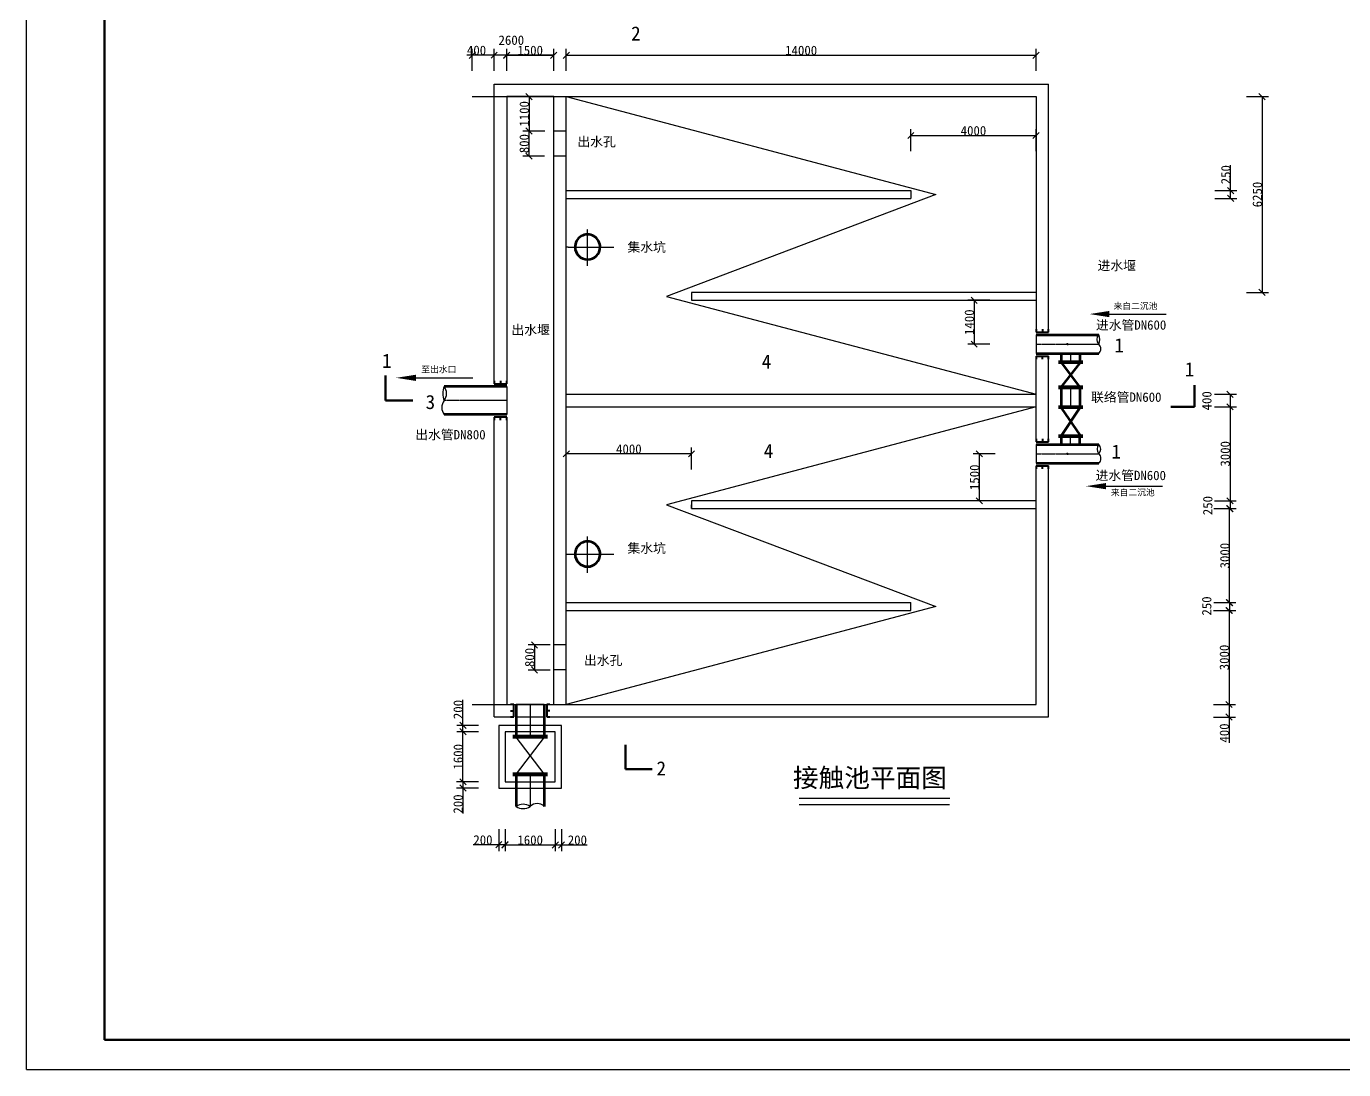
# Model space of a CAD drawing. Header units: millimetres. Extents: x 143691 to 227791, y 30300 to 89700.
# Drawn here: x 143691 to 185741, y 30300 to 63597 of the extents above; entities that cross this region are included whole.
import ezdxf

# ---------------------------------------------------------------- set-up
doc = ezdxf.new("R2010")
doc.units = ezdxf.units.MM
doc.linetypes.add('CENTER2', pattern=[1.125, 0.75, -0.125, 0.125, -0.125])
doc.linetypes.add('PHANTOM2', pattern=[1.25, 0.625, -0.125, 0.125, -0.125, 0.125, -0.125])
for name, color, linetype in [('EQUIP_阀门', 7, 'Continuous'), ('gai', 20, 'Continuous'), ('PIPE-双管', 4, 'Continuous'), ('TWT_DOTE', 5, 'Continuous')]:
    doc.layers.add(name, color=color, linetype=linetype)
doc.layers.add('画图层', color=7, linetype='Continuous', lineweight=25)
doc.styles.get("Standard").update_dxf_attribs({"font": 'simfang.ttf', "height": 300})
doc.styles.add('标注', font='simfang.ttf', dxfattribs={"height": 300})
doc.dimstyles.new('1', dxfattribs={"dimtxt": 300, "dimasz": 200, "dimexe": 200, "dimexo": 0.625, "dimtad": 1, "dimtxsty": '标注', "dimblk": 'OBLIQUE', "dimcen": 2.5, "dimadec": 0, "dimazin": 0, "dimtfac": 1, "dimtmove": 0, "dimatfit": 3, "dimldrblk": 'OBLIQUE', "dimfxl": 500, "dimfxlon": 1, "dimarcsym": 0})

# ---------------------------------------------------------------- blocks, each defined once
blk = doc.blocks.new('$VALVE$00000639')
blk.add_lwpolyline([(-0.865, -0.5), (-0.865, 0.5), (0.865, -0.5), (0.865, 0.5)], close=True)
for p in [(-0.865, 0), (0.865, 0)]:
    blk.add_point(p)
blk = doc.blocks.new('_Oblique')
at = {"color": 0, "linetype": 'ByBlock', "lineweight": -2}
blk.add_line((-0.5, -0.5), (0.5, 0.5), dxfattribs=at)
blk = doc.blocks.new('*D41')
at = {"color": 0, "lineweight": -2, "transparency": 16777216}
for p, q in [((158624, 62678), (157750, 62678)), ((158624, 62178), (158624, 62878)), ((159024, 62678), (158624, 62678)), ((159024, 62178), (159024, 62878))]:
    blk.add_line(p, q, dxfattribs=at)
at = {"layer": 'Defpoints', "color": 0, "transparency": 16777216}
for p in [(159024, 62678), (158624, 61194), (159024, 61194)]:
    blk.add_point(p, dxfattribs=at)
at = {"color": 0, "lineweight": -2, "transparency": 16777216, "xscale": 200, "yscale": 200, "zscale": 200, "rotation": 180}
blk.add_blockref('_Oblique', (158624, 62678), dxfattribs=at)
at = {"color": 0, "lineweight": -2, "transparency": 16777216, "xscale": 200, "yscale": 200, "zscale": 200}
blk.add_blockref('_Oblique', (159024, 62678), dxfattribs=at)
at = {"color": 0, "transparency": 16777216, "insert": (158061, 62830), "char_height": 300, "attachment_point": 5, "style": '标注'}
blk.add_mtext('400', dxfattribs=at)
blk = doc.blocks.new('*D42')
at = {"color": 0, "lineweight": -2, "transparency": 16777216}
for p, q in [((159024, 62176), (159024, 62876)), ((159024, 62676), (160524, 62676)), ((160524, 62176), (160524, 62876))]:
    blk.add_line(p, q, dxfattribs=at)
at = {"layer": 'Defpoints', "color": 0, "transparency": 16777216}
for p in [(160524, 62676), (159024, 61355), (160524, 61355)]:
    blk.add_point(p, dxfattribs=at)
at = {"color": 0, "lineweight": -2, "transparency": 16777216, "xscale": 200, "yscale": 200, "zscale": 200, "rotation": 180}
blk.add_blockref('_Oblique', (159024, 62676), dxfattribs=at)
at = {"color": 0, "lineweight": -2, "transparency": 16777216, "xscale": 200, "yscale": 200, "zscale": 200}
blk.add_blockref('_Oblique', (160524, 62676), dxfattribs=at)
at = {"color": 0, "transparency": 16777216, "insert": (159774, 62828), "char_height": 300, "attachment_point": 5, "style": '标注'}
blk.add_mtext('1500', dxfattribs=at)
blk = doc.blocks.new('*D43')
at = {"color": 0, "lineweight": -2, "transparency": 16777216}
for p, q in [((157924, 62175), (157924, 62875)), ((160524, 62675), (157924, 62675)), ((160524, 62175), (160524, 62875))]:
    blk.add_line(p, q, dxfattribs=at)
at = {"layer": 'Defpoints', "color": 0, "transparency": 16777216}
for p in [(157924, 62675), (157924, 61355), (160524, 61355)]:
    blk.add_point(p, dxfattribs=at)
at = {"color": 0, "lineweight": -2, "transparency": 16777216, "xscale": 200, "yscale": 200, "zscale": 200, "rotation": 180}
blk.add_blockref('_Oblique', (157924, 62675), dxfattribs=at)
at = {"color": 0, "lineweight": -2, "transparency": 16777216, "xscale": 200, "yscale": 200, "zscale": 200}
blk.add_blockref('_Oblique', (160524, 62675), dxfattribs=at)
at = {"color": 0, "transparency": 16777216, "insert": (159172, 63154), "char_height": 300, "attachment_point": 5, "style": '标注'}
blk.add_mtext('2600', dxfattribs=at)
blk = doc.blocks.new('*D44')
at = {"color": 0, "lineweight": -2, "transparency": 16777216}
for p, q in [((160924, 62176), (160924, 62876)), ((160924, 62676), (175924, 62676)), ((175924, 62176), (175924, 62876))]:
    blk.add_line(p, q, dxfattribs=at)
at = {"layer": 'Defpoints', "color": 0, "transparency": 16777216}
for p in [(175924, 62676), (160924, 61355), (175924, 61355)]:
    blk.add_point(p, dxfattribs=at)
at = {"color": 0, "lineweight": -2, "transparency": 16777216, "xscale": 200, "yscale": 200, "zscale": 200, "rotation": 180}
blk.add_blockref('_Oblique', (160924, 62676), dxfattribs=at)
at = {"color": 0, "lineweight": -2, "transparency": 16777216, "xscale": 200, "yscale": 200, "zscale": 200}
blk.add_blockref('_Oblique', (175924, 62676), dxfattribs=at)
at = {"color": 0, "transparency": 16777216, "insert": (168424, 62828), "char_height": 300, "attachment_point": 5, "style": '标注'}
blk.add_mtext('14000', dxfattribs=at)
blk = doc.blocks.new('*D45')
at = {"color": 0, "lineweight": -2, "transparency": 16777216}
for p, q in [((160239, 61355), (159539, 61355)), ((159739, 61355), (159739, 60255)), ((160239, 60255), (159539, 60255))]:
    blk.add_line(p, q, dxfattribs=at)
at = {"layer": 'Defpoints', "color": 0, "transparency": 16777216}
for p in [(160524, 61355), (159739, 60255), (160524, 60255)]:
    blk.add_point(p, dxfattribs=at)
at = {"color": 0, "lineweight": -2, "transparency": 16777216, "xscale": 200, "yscale": 200, "zscale": 200}
for p, rotation in [((159739, 61355), 90), ((159739, 60255), 270)]:
    blk.add_blockref('_Oblique', p, dxfattribs=dict(at, rotation=rotation))
at = {"color": 0, "transparency": 16777216, "insert": (159586, 60805), "char_height": 300, "attachment_point": 5, "rotation": 90, "style": '标注'}
blk.add_mtext('1100', dxfattribs=at)
blk = doc.blocks.new('*D46')
at = {"color": 0, "lineweight": -2, "transparency": 16777216}
for p, q in [((160236, 60255), (159536, 60255)), ((159736, 60255), (159736, 59455)), ((160236, 59455), (159536, 59455))]:
    blk.add_line(p, q, dxfattribs=at)
at = {"layer": 'Defpoints', "color": 0, "transparency": 16777216}
for p in [(160524, 60255), (159736, 59455), (160524, 59455)]:
    blk.add_point(p, dxfattribs=at)
at = {"color": 0, "lineweight": -2, "transparency": 16777216, "xscale": 200, "yscale": 200, "zscale": 200}
for p, rotation in [((159736, 60255), 90), ((159736, 59455), 270)]:
    blk.add_blockref('_Oblique', p, dxfattribs=dict(at, rotation=rotation))
at = {"color": 0, "transparency": 16777216, "insert": (159584, 59855), "char_height": 300, "attachment_point": 5, "rotation": 90, "style": '标注'}
blk.add_mtext('800', dxfattribs=at)
blk = doc.blocks.new('*D47')
at = {"color": 0, "lineweight": -2, "transparency": 16777216}
for p, q in [((174613, 49955), (173913, 49955)), ((174113, 48455), (174113, 49955)), ((174613, 48455), (173913, 48455))]:
    blk.add_line(p, q, dxfattribs=at)
at = {"layer": 'Defpoints', "color": 0, "transparency": 16777216}
for p in [(174113, 49955), (175924, 49955), (175924, 48455)]:
    blk.add_point(p, dxfattribs=at)
at = {"color": 0, "lineweight": -2, "transparency": 16777216, "xscale": 200, "yscale": 200, "zscale": 200}
for p, rotation in [((174113, 49955), 90), ((174113, 48455), 270)]:
    blk.add_blockref('_Oblique', p, dxfattribs=dict(at, rotation=rotation))
at = {"color": 0, "transparency": 16777216, "insert": (173960, 49205), "char_height": 300, "attachment_point": 5, "rotation": 90, "style": '标注'}
blk.add_mtext('1500', dxfattribs=at)
blk = doc.blocks.new('*D48')
at = {"color": 0, "lineweight": -2, "transparency": 16777216}
for p, q in [((160924, 49453), (160924, 50153)), ((164924, 49453), (164924, 50153)), ((164924, 49953), (160924, 49953))]:
    blk.add_line(p, q, dxfattribs=at)
at = {"layer": 'Defpoints', "color": 0, "transparency": 16777216}
for p in [(160924, 49953), (160924, 48205), (164924, 48205)]:
    blk.add_point(p, dxfattribs=at)
at = {"color": 0, "lineweight": -2, "transparency": 16777216, "xscale": 200, "yscale": 200, "zscale": 200, "rotation": 180}
blk.add_blockref('_Oblique', (160924, 49953), dxfattribs=at)
at = {"color": 0, "lineweight": -2, "transparency": 16777216, "xscale": 200, "yscale": 200, "zscale": 200}
blk.add_blockref('_Oblique', (164924, 49953), dxfattribs=at)
at = {"color": 0, "transparency": 16777216, "insert": (162924, 50105), "char_height": 300, "attachment_point": 5, "style": '标注'}
blk.add_mtext('4000', dxfattribs=at)
blk = doc.blocks.new('*D49')
at = {"color": 0, "lineweight": -2, "transparency": 16777216}
for p, q in [((160412, 43855), (159712, 43855)), ((159912, 43855), (159912, 43055)), ((160412, 43055), (159712, 43055))]:
    blk.add_line(p, q, dxfattribs=at)
at = {"layer": 'Defpoints', "color": 0, "transparency": 16777216}
for p in [(160524, 43855), (159912, 43055), (160524, 43055)]:
    blk.add_point(p, dxfattribs=at)
at = {"color": 0, "lineweight": -2, "transparency": 16777216, "xscale": 200, "yscale": 200, "zscale": 200}
for p, rotation in [((159912, 43855), 90), ((159912, 43055), 270)]:
    blk.add_blockref('_Oblique', p, dxfattribs=dict(at, rotation=rotation))
at = {"color": 0, "transparency": 16777216, "insert": (159760, 43455), "char_height": 300, "attachment_point": 5, "rotation": 90, "style": '标注'}
blk.add_mtext('800', dxfattribs=at)
blk = doc.blocks.new('*D50')
at = {"color": 0, "lineweight": -2, "transparency": 16777216}
for p, q in [((174446, 54855), (173746, 54855)), ((173946, 54855), (173946, 53455)), ((174446, 53455), (173746, 53455))]:
    blk.add_line(p, q, dxfattribs=at)
at = {"layer": 'Defpoints', "color": 0, "transparency": 16777216}
for p in [(175924, 54855), (173946, 53455), (175924, 53455)]:
    blk.add_point(p, dxfattribs=at)
at = {"color": 0, "lineweight": -2, "transparency": 16777216, "xscale": 200, "yscale": 200, "zscale": 200}
for p, rotation in [((173946, 54855), 90), ((173946, 53455), 270)]:
    blk.add_blockref('_Oblique', p, dxfattribs=dict(at, rotation=rotation))
at = {"color": 0, "transparency": 16777216, "insert": (173793, 54155), "char_height": 300, "attachment_point": 5, "rotation": 90, "style": '标注'}
blk.add_mtext('1400', dxfattribs=at)
blk = doc.blocks.new('*D52')
at = {"color": 0, "lineweight": -2, "transparency": 16777216}
for p, q in [((182638, 61355), (183338, 61355)), ((183138, 61355), (183138, 55105)), ((182638, 55105), (183338, 55105))]:
    blk.add_line(p, q, dxfattribs=at)
at = {"layer": 'Defpoints', "color": 0, "transparency": 16777216}
for p in [(169258, 61355), (173248, 55105), (183138, 55105)]:
    blk.add_point(p, dxfattribs=at)
at = {"color": 0, "lineweight": -2, "transparency": 16777216, "xscale": 200, "yscale": 200, "zscale": 200}
for p, rotation in [((183138, 61355), 90), ((183138, 55105), 270)]:
    blk.add_blockref('_Oblique', p, dxfattribs=dict(at, rotation=rotation))
at = {"color": 0, "transparency": 16777216, "insert": (182986, 58230), "char_height": 300, "attachment_point": 5, "rotation": 90, "style": '标注'}
blk.add_mtext('6250', dxfattribs=at)
blk = doc.blocks.new('*D53')
at = {"color": 0, "lineweight": -2, "transparency": 16777216}
for p, q in [((182132, 58355), (182132, 59170)), ((181632, 58355), (182332, 58355)), ((181632, 58105), (182332, 58105)), ((182132, 58105), (182132, 58355))]:
    blk.add_line(p, q, dxfattribs=at)
at = {"layer": 'Defpoints', "color": 0, "transparency": 16777216}
for p in [(166105, 58355), (172248, 58105), (182132, 58355)]:
    blk.add_point(p, dxfattribs=at)
at = {"color": 0, "lineweight": -2, "transparency": 16777216, "xscale": 200, "yscale": 200, "zscale": 200}
for p, rotation in [((182132, 58355), 90), ((182132, 58105), 270)]:
    blk.add_blockref('_Oblique', p, dxfattribs=dict(at, rotation=rotation))
at = {"color": 0, "transparency": 16777216, "insert": (181980, 58863), "char_height": 300, "attachment_point": 5, "rotation": 90, "style": '标注'}
blk.add_mtext('250', dxfattribs=at)
blk = doc.blocks.new('*D56')
at = {"color": 0, "lineweight": -2, "transparency": 16777216}
for p, q in [((181615, 51855), (182315, 51855)), ((182115, 51855), (182115, 51455)), ((181615, 51455), (182315, 51455))]:
    blk.add_line(p, q, dxfattribs=at)
at = {"layer": 'Defpoints', "color": 0, "transparency": 16777216}
for p in [(176248, 51855), (173248, 51455), (182115, 51455)]:
    blk.add_point(p, dxfattribs=at)
at = {"color": 0, "lineweight": -2, "transparency": 16777216, "xscale": 200, "yscale": 200, "zscale": 200}
for p, rotation in [((182115, 51855), 90), ((182115, 51455), 270)]:
    blk.add_blockref('_Oblique', p, dxfattribs=dict(at, rotation=rotation))
at = {"color": 0, "transparency": 16777216, "insert": (181375, 51646), "char_height": 300, "attachment_point": 5, "rotation": 90, "style": '标注'}
blk.add_mtext('400', dxfattribs=at)
blk = doc.blocks.new('*D39')
at = {"color": 0, "lineweight": -2, "transparency": 16777216}
for p, q in [((181613, 51455), (182313, 51455)), ((182113, 51455), (182113, 48455)), ((181613, 48455), (182313, 48455))]:
    blk.add_line(p, q, dxfattribs=at)
at = {"layer": 'Defpoints', "color": 0, "transparency": 16777216}
for p in [(176248, 51455), (176248, 48455), (182113, 48455)]:
    blk.add_point(p, dxfattribs=at)
at = {"color": 0, "lineweight": -2, "transparency": 16777216, "xscale": 200, "yscale": 200, "zscale": 200}
for p, rotation in [((182113, 51455), 90), ((182113, 48455), 270)]:
    blk.add_blockref('_Oblique', p, dxfattribs=dict(at, rotation=rotation))
at = {"color": 0, "transparency": 16777216, "insert": (181960, 49955), "char_height": 300, "attachment_point": 5, "rotation": 90, "style": '标注'}
blk.add_mtext('3000', dxfattribs=at)
blk = doc.blocks.new('*D57')
at = {"color": 0, "lineweight": -2, "transparency": 16777216}
for p, q in [((181613, 48455), (182313, 48455)), ((182113, 48455), (182113, 48205)), ((181613, 48205), (182313, 48205))]:
    blk.add_line(p, q, dxfattribs=at)
at = {"layer": 'Defpoints', "color": 0, "transparency": 16777216}
for p in [(176248, 48455), (173248, 48205), (182113, 48205)]:
    blk.add_point(p, dxfattribs=at)
at = {"color": 0, "lineweight": -2, "transparency": 16777216, "xscale": 200, "yscale": 200, "zscale": 200}
for p, rotation in [((182113, 48455), 90), ((182113, 48205), 270)]:
    blk.add_blockref('_Oblique', p, dxfattribs=dict(at, rotation=rotation))
at = {"color": 0, "transparency": 16777216, "insert": (181404, 48302), "char_height": 300, "attachment_point": 5, "rotation": 90, "style": '标注'}
blk.add_mtext('250', dxfattribs=at)
blk = doc.blocks.new('*D58')
at = {"color": 0, "lineweight": -2, "transparency": 16777216}
for p, q in [((181601, 48205), (182301, 48205)), ((182101, 45205), (182101, 48205)), ((181601, 45205), (182301, 45205))]:
    blk.add_line(p, q, dxfattribs=at)
at = {"layer": 'Defpoints', "color": 0, "transparency": 16777216}
for p in [(172248, 48205), (182101, 48205), (172248, 45205)]:
    blk.add_point(p, dxfattribs=at)
at = {"color": 0, "lineweight": -2, "transparency": 16777216, "xscale": 200, "yscale": 200, "zscale": 200}
for p, rotation in [((182101, 48205), 90), ((182101, 45205), 270)]:
    blk.add_blockref('_Oblique', p, dxfattribs=dict(at, rotation=rotation))
at = {"color": 0, "transparency": 16777216, "insert": (181949, 46705), "char_height": 300, "attachment_point": 5, "rotation": 90, "style": '标注'}
blk.add_mtext('3000', dxfattribs=at)
blk = doc.blocks.new('*D59')
at = {"color": 0, "lineweight": -2, "transparency": 16777216}
for p, q in [((182094, 45205), (182294, 45205)), ((182094, 45205), (182094, 44955)), ((182094, 44955), (182294, 44955))]:
    blk.add_line(p, q, dxfattribs=at)
at = {"layer": 'Defpoints', "color": 0, "transparency": 16777216}
for p in [(182094, 45205), (182094, 44955), (182094, 44955)]:
    blk.add_point(p, dxfattribs=at)
at = {"color": 0, "lineweight": -2, "transparency": 16777216, "xscale": 200, "yscale": 200, "zscale": 200}
for p, rotation in [((182094, 45205), 90), ((182094, 44955), 270)]:
    blk.add_blockref('_Oblique', p, dxfattribs=dict(at, rotation=rotation))
at = {"color": 0, "transparency": 16777216, "insert": (181371, 45098), "char_height": 300, "attachment_point": 5, "rotation": 90, "style": '标注'}
blk.add_mtext('250', dxfattribs=at)
blk = doc.blocks.new('*D60')
at = {"color": 0, "lineweight": -2, "transparency": 16777216}
for p, q in [((181585, 44955), (182285, 44955)), ((182085, 44955), (182085, 41955)), ((181585, 41955), (182285, 41955))]:
    blk.add_line(p, q, dxfattribs=at)
at = {"layer": 'Defpoints', "color": 0, "transparency": 16777216}
for p in [(172248, 44955), (169248, 41955), (182085, 41955)]:
    blk.add_point(p, dxfattribs=at)
at = {"color": 0, "lineweight": -2, "transparency": 16777216, "xscale": 200, "yscale": 200, "zscale": 200}
for p, rotation in [((182085, 44955), 90), ((182085, 41955), 270)]:
    blk.add_blockref('_Oblique', p, dxfattribs=dict(at, rotation=rotation))
at = {"color": 0, "transparency": 16777216, "insert": (181933, 43455), "char_height": 300, "attachment_point": 5, "rotation": 90, "style": '标注'}
blk.add_mtext('3000', dxfattribs=at)
blk = doc.blocks.new('*D61')
at = {"color": 0, "lineweight": -2, "transparency": 16777216}
for p, q in [((181585, 41955), (182285, 41955)), ((182085, 41955), (182085, 41555)), ((181585, 41555), (182285, 41555)), ((182085, 41555), (182085, 40733))]:
    blk.add_line(p, q, dxfattribs=at)
at = {"layer": 'Defpoints', "color": 0, "transparency": 16777216}
for p in [(180741, 41955), (180741, 41555), (182085, 41555)]:
    blk.add_point(p, dxfattribs=at)
at = {"color": 0, "lineweight": -2, "transparency": 16777216, "xscale": 200, "yscale": 200, "zscale": 200}
for p, rotation in [((182085, 41955), 90), ((182085, 41555), 270)]:
    blk.add_blockref('_Oblique', p, dxfattribs=dict(at, rotation=rotation))
at = {"color": 0, "transparency": 16777216, "insert": (181933, 41044), "char_height": 300, "attachment_point": 5, "rotation": 90, "style": '标注'}
blk.add_mtext('400', dxfattribs=at)
blk = doc.blocks.new('*D62')
at = {"color": 0, "lineweight": -2, "transparency": 16777216}
for p, q in [((158774, 37977), (158774, 37277)), ((158974, 37977), (158974, 37277)), ((158774, 37477), (157959, 37477)), ((158974, 37477), (158774, 37477))]:
    blk.add_line(p, q, dxfattribs=at)
at = {"layer": 'Defpoints', "color": 0, "transparency": 16777216}
for p in [(158774, 39486), (158974, 39486), (158774, 37477)]:
    blk.add_point(p, dxfattribs=at)
at = {"color": 0, "lineweight": -2, "transparency": 16777216, "xscale": 200, "yscale": 200, "zscale": 200, "rotation": 180}
blk.add_blockref('_Oblique', (158774, 37477), dxfattribs=at)
at = {"color": 0, "lineweight": -2, "transparency": 16777216, "xscale": 200, "yscale": 200, "zscale": 200}
blk.add_blockref('_Oblique', (158974, 37477), dxfattribs=at)
at = {"color": 0, "transparency": 16777216, "insert": (158266, 37629), "char_height": 300, "attachment_point": 5, "style": '标注'}
blk.add_mtext('200', dxfattribs=at)
blk = doc.blocks.new('*D63')
at = {"color": 0, "lineweight": -2, "transparency": 16777216}
for p, q in [((158974, 37974), (158974, 37274)), ((160574, 37974), (160574, 37274)), ((158974, 37474), (160574, 37474))]:
    blk.add_line(p, q, dxfattribs=at)
at = {"layer": 'Defpoints', "color": 0, "transparency": 16777216}
for p in [(158974, 39486), (160574, 39486), (160574, 37474)]:
    blk.add_point(p, dxfattribs=at)
at = {"color": 0, "lineweight": -2, "transparency": 16777216, "xscale": 200, "yscale": 200, "zscale": 200, "rotation": 180}
blk.add_blockref('_Oblique', (158974, 37474), dxfattribs=at)
at = {"color": 0, "lineweight": -2, "transparency": 16777216, "xscale": 200, "yscale": 200, "zscale": 200}
blk.add_blockref('_Oblique', (160574, 37474), dxfattribs=at)
at = {"color": 0, "transparency": 16777216, "insert": (159774, 37626), "char_height": 300, "attachment_point": 5, "style": '标注'}
blk.add_mtext('1600', dxfattribs=at)
blk = doc.blocks.new('*D64')
at = {"color": 0, "lineweight": -2, "transparency": 16777216}
for p, q in [((160574, 37974), (160574, 37274)), ((160774, 37974), (160774, 37274)), ((160574, 37474), (160774, 37474)), ((160774, 37474), (161589, 37474))]:
    blk.add_line(p, q, dxfattribs=at)
at = {"layer": 'Defpoints', "color": 0, "transparency": 16777216}
for p in [(160574, 39486), (160774, 39486), (160774, 37474)]:
    blk.add_point(p, dxfattribs=at)
at = {"color": 0, "lineweight": -2, "transparency": 16777216, "xscale": 200, "yscale": 200, "zscale": 200, "rotation": 180}
blk.add_blockref('_Oblique', (160574, 37474), dxfattribs=at)
at = {"color": 0, "lineweight": -2, "transparency": 16777216, "xscale": 200, "yscale": 200, "zscale": 200}
blk.add_blockref('_Oblique', (160774, 37474), dxfattribs=at)
at = {"color": 0, "transparency": 16777216, "insert": (161281, 37626), "char_height": 300, "attachment_point": 5, "style": '标注'}
blk.add_mtext('200', dxfattribs=at)
blk = doc.blocks.new('*D65')
at = {"color": 0, "lineweight": -2, "transparency": 16777216}
for p, q in [((157628, 41286), (157628, 42101)), ((158128, 41286), (157428, 41286)), ((157628, 41086), (157628, 41286)), ((158128, 41086), (157428, 41086))]:
    blk.add_line(p, q, dxfattribs=at)
at = {"layer": 'Defpoints', "color": 0, "transparency": 16777216}
for p in [(157628, 41286), (158974, 41286), (158974, 41086)]:
    blk.add_point(p, dxfattribs=at)
at = {"color": 0, "lineweight": -2, "transparency": 16777216, "xscale": 200, "yscale": 200, "zscale": 200}
for p, rotation in [((157628, 41286), 90), ((157628, 41086), 270)]:
    blk.add_blockref('_Oblique', p, dxfattribs=dict(at, rotation=rotation))
at = {"color": 0, "transparency": 16777216, "insert": (157476, 41794), "char_height": 300, "attachment_point": 5, "rotation": 90, "style": '标注'}
blk.add_mtext('200', dxfattribs=at)
blk = doc.blocks.new('*D40')
at = {"color": 0, "lineweight": -2, "transparency": 16777216}
for p, q in [((158129, 41086), (157429, 41086)), ((157629, 39486), (157629, 41086)), ((158129, 39486), (157429, 39486))]:
    blk.add_line(p, q, dxfattribs=at)
at = {"layer": 'Defpoints', "color": 0, "transparency": 16777216}
for p in [(157629, 41086), (158974, 41086), (158974, 39486)]:
    blk.add_point(p, dxfattribs=at)
at = {"color": 0, "lineweight": -2, "transparency": 16777216, "xscale": 200, "yscale": 200, "zscale": 200}
for p, rotation in [((157629, 41086), 90), ((157629, 39486), 270)]:
    blk.add_blockref('_Oblique', p, dxfattribs=dict(at, rotation=rotation))
at = {"color": 0, "transparency": 16777216, "insert": (157477, 40286), "char_height": 300, "attachment_point": 5, "rotation": 90, "style": '标注'}
blk.add_mtext('1600', dxfattribs=at)
blk = doc.blocks.new('*D66')
at = {"color": 0, "lineweight": -2, "transparency": 16777216}
for p, q in [((158127, 39486), (157427, 39486)), ((158127, 39286), (157427, 39286)), ((157627, 39486), (157627, 39286)), ((157627, 39286), (157627, 38471))]:
    blk.add_line(p, q, dxfattribs=at)
at = {"layer": 'Defpoints', "color": 0, "transparency": 16777216}
for p in [(157627, 39286), (158974, 39486), (158974, 39286)]:
    blk.add_point(p, dxfattribs=at)
at = {"color": 0, "lineweight": -2, "transparency": 16777216, "xscale": 200, "yscale": 200, "zscale": 200}
for p, rotation in [((157627, 39486), 90), ((157627, 39286), 270)]:
    blk.add_blockref('_Oblique', p, dxfattribs=dict(at, rotation=rotation))
at = {"color": 0, "transparency": 16777216, "insert": (157474, 38779), "char_height": 300, "attachment_point": 5, "rotation": 90, "style": '标注'}
blk.add_mtext('200', dxfattribs=at)
blk = doc.blocks.new('*D74')
at = {"color": 0, "lineweight": -2, "transparency": 16777216}
for p, q in [((171924, 59613), (171924, 60313)), ((175924, 59613), (175924, 60313)), ((171924, 60113), (175924, 60113))]:
    blk.add_line(p, q, dxfattribs=at)
at = {"layer": 'Defpoints', "color": 0, "transparency": 16777216}
for p in [(175924, 60113), (171924, 58355), (175924, 58355)]:
    blk.add_point(p, dxfattribs=at)
at = {"color": 0, "lineweight": -2, "transparency": 16777216, "xscale": 200, "yscale": 200, "zscale": 200, "rotation": 180}
blk.add_blockref('_Oblique', (171924, 60113), dxfattribs=at)
at = {"color": 0, "lineweight": -2, "transparency": 16777216, "xscale": 200, "yscale": 200, "zscale": 200}
blk.add_blockref('_Oblique', (175924, 60113), dxfattribs=at)
at = {"color": 0, "transparency": 16777216, "insert": (173924, 60265), "char_height": 300, "attachment_point": 5, "style": '标注'}
blk.add_mtext('4000', dxfattribs=at)

msp = doc.modelspace()

# ---------------------------------------------------------------- linework, layer by layer
for p, q in [((158623.513, 52285.188), (158623.513, 61755.188)), ((158623.513, 61755.188), (176323.513, 61755.188)), ((176323.513, 53935.188), (176323.513, 61755.188)), ((157923.513, 61355.188), (175923.513, 61355.188)), ((160523.513, 61355.188), (159023.513, 61355.188)), ((159023.513, 61355.188), (159023.513, 52285.188)), ((160523.513, 41955.188), (160523.513, 61355.188)), ((160923.513, 44955.188), (160923.513, 61355.188)), ((160923.513, 61355.188), (172723.514, 58230.188)), ((175923.513, 61355.188), (175923.513, 53935.188)), ((160923.513, 60255.188), (160523.513, 60255.188)), ((160923.513, 59455.188), (160523.513, 59455.188)), ((160923.514, 58355.188), (171923.514, 58355.188)), ((160923.514, 58105.188), (171923.514, 58105.188)), ((172723.514, 58230.188), (164123.513, 54980.188)), ((171923.514, 58355.188), (171923.514, 58105.188)), ((164923.513, 55105.188), (164923.513, 54855.188)), ((175923.513, 55105.188), (164923.513, 55105.188)), ((164123.513, 54980.188), (175923.513, 51855.188)), ((164923.513, 54855.188), (175923.513, 54855.188)), ((175923.513, 50435.188), (175923.513, 52975.188)), ((176323.513, 50435.188), (176323.513, 52975.188)), ((159023.513, 52105.188), (159023.513, 51205.188)), ((160923.513, 51855.188), (175923.513, 51855.188)), ((160923.513, 51455.188), (175923.513, 51455.188)), ((175923.513, 51455.188), (164123.513, 48330.188)), ((158623.513, 41555.188), (158623.513, 51025.188)), ((159023.513, 51025.188), (159023.513, 41955.188)), ((175923.513, 41955.188), (175923.513, 49475.188)), ((176323.513, 41555.188), (176323.513, 49475.188)), ((175923.513, 48455.188), (164923.513, 48455.188)), ((164923.513, 48455.188), (164923.513, 48205.188)), ((164123.513, 48330.188), (172723.513, 45080.188)), ((164923.513, 48205.188), (164923.513, 48330.188)), ((164923.513, 48205.188), (175923.513, 48205.188)), ((160923.513, 45205.188), (171923.513, 45205.188)), ((172723.513, 45080.188), (160923.513, 41955.188)), ((171923.513, 44955.188), (171923.513, 45205.188)), ((160923.513, 41955.188), (160923.513, 44955.188)), ((160923.513, 44955.188), (171923.513, 44955.188)), ((160923.513, 43855.188), (160523.513, 43855.188)), ((160923.513, 43055.188), (160523.513, 43055.188)), ((159023.513, 41955.188), (159148.513, 41955.188)), ((159323.513, 41955.188), (160223.513, 41955.188)), ((160403.513, 41955.188), (160523.513, 41955.188)), ((158623.513, 41555.188), (159148.513, 41555.188)), ((159323.513, 41555.188), (160223.513, 41555.188)), ((160403.513, 41555.188), (176323.513, 41555.188)), ((168363.338, 38764.494), (173160.816, 38764.494))]:
    msp.add_line(p, q)
at = {"linetype": 'CENTER2'}
for p, q in [((161605.668, 55951.292), (161605.668, 57119.516)), ((160923.513, 56555.188), (162443.555, 56553.487)), ((161605.668, 46151.292), (161605.668, 47319.516)), ((160923.513, 46755.188), (162443.555, 46753.487))]:
    msp.add_line(p, q, dxfattribs=at)
at = {"color": 50, "lineweight": -3}
for p, q in [((178264.316, 54414.966), (180071.006, 54414.966)), ((156131.697, 52379.63), (157938.387, 52379.63)), ((178153.534, 48922.489), (179960.224, 48922.489))]:
    msp.add_line(p, q, dxfattribs=at)
at = {"color": 4, "lineweight": 40}
for p, q in [((175923.513, 53935.188), (175923.513, 53835.188)), ((175923.513, 53835.188), (176323.513, 53835.188)), ((176123.513, 53935.188), (176123.513, 53835.188)), ((176323.513, 53835.188), (176323.513, 53935.188)), ((175923.513, 53075.188), (175923.513, 52975.188)), ((175923.513, 53075.188), (176323.513, 53075.188)), ((176123.513, 52975.188), (176123.513, 53075.188)), ((176323.513, 52975.188), (176323.513, 53075.188)), ((158623.513, 52285.188), (158623.513, 52185.188)), ((158623.513, 52185.188), (159023.513, 52185.188)), ((158823.513, 52285.188), (158823.513, 52185.188)), ((159023.513, 52185.188), (159023.513, 52285.188)), ((159023.513, 51125.188), (158623.513, 51125.188)), ((158623.513, 51125.188), (158623.513, 51025.188)), ((158823.513, 51025.188), (158823.513, 51125.188)), ((159023.513, 51025.188), (159023.513, 51125.188)), ((175923.513, 50435.188), (175923.513, 50335.188)), ((175923.513, 50335.188), (176323.513, 50335.188)), ((176123.513, 50435.188), (176123.513, 50335.188)), ((176323.513, 50335.188), (176323.513, 50435.188)), ((175923.513, 49575.188), (175923.513, 49475.188)), ((175923.513, 49575.188), (176323.513, 49575.188)), ((176123.513, 49475.188), (176123.513, 49575.188)), ((176323.513, 49475.188), (176323.513, 49575.188)), ((159248.513, 41955.188), (159148.513, 41955.188)), ((159148.513, 41755.188), (159248.513, 41755.188)), ((159248.513, 41555.188), (159248.513, 41955.188)), ((160403.513, 41955.188), (160303.513, 41955.188)), ((160303.513, 41955.188), (160303.513, 41555.188)), ((160403.513, 41755.188), (160303.513, 41755.188)), ((159148.513, 41555.188), (159248.513, 41555.188)), ((160303.513, 41555.188), (160403.513, 41555.188))]:
    msp.add_line(p, q, dxfattribs=at)
at = {"color": 4}
for p, q in [((176923.513, 53455.188), (176893.513, 53455.188)), ((176923.513, 53455.188), (176923.513, 53485.188)), ((176923.513, 53455.188), (176953.513, 53455.188)), ((176923.513, 53455.188), (176923.513, 53425.188)), ((176923.513, 49955.188), (176893.513, 49955.188)), ((176923.513, 49955.188), (176923.513, 49985.188)), ((176923.513, 49955.188), (176953.513, 49955.188)), ((176923.513, 49955.188), (176923.513, 49925.188))]:
    msp.add_line(p, q, dxfattribs=at)
at = {"color": 4, "lineweight": 106}
for p, q in [((177325.138, 52869.188), (176727.901, 52089.188)), ((177323.018, 52089.188), (176734.446, 52869.188))]:
    msp.add_line(p, q, dxfattribs=at)
at = {"lineweight": 50}
for p, q in [((155157.212, 51655.188), (155157.212, 52450.206)), ((180975.931, 51453.07), (180975.931, 52145.595)), ((156023.978, 51655.188), (155157.212, 51655.188)), ((180220.908, 51453.07), (180975.931, 51453.07)), ((162817.359, 39892.014), (162817.359, 40670.405)), ((163665.997, 39892.014), (162817.359, 39892.014))]:
    msp.add_line(p, q, dxfattribs=at)
at = {"color": 4, "lineweight": 60}
for p, q in [((176727.45, 51421.188), (177324.808, 50541.188)), ((177321.697, 51421.188), (176730.562, 50541.188))]:
    msp.add_line(p, q, dxfattribs=at)
at = {"lineweight": 30}
msp.add_line((168363.601, 38962.864), (173165.547, 38962.864), dxfattribs=at)
at = {"color": 50, "lineweight": -3}
for points in [[(177627.869, 54414.966, 0, 200, 0), (178264.316, 54414.966, 200, 200, 0)], [(155495.25, 52379.63, 0, 200, 0), (156131.697, 52379.63, 200, 200, 0)], [(177517.087, 48922.489, 0, 200, 0), (178153.534, 48922.489, 200, 200, 0)]]:
    msp.add_lwpolyline(points, format="xyseb", dxfattribs=at)
for points in [[(175923.513, 53755.188), (175923.513, 53155.188)], [(175923.513, 50255.188), (175923.513, 49655.188)]]:
    msp.add_lwpolyline(points)
for points in [[(158773.847, 39286.188), (160773.847, 39286.188), (160773.847, 41286.188), (158773.847, 41286.188)], [(158973.847, 39486.188), (160573.847, 39486.188), (160573.847, 41086.188), (158973.847, 41086.188)]]:
    msp.add_lwpolyline(points, close=True)
for centre in [(176923.513, 53455.188), (176923.513, 49955.188)]:
    msp.add_circle(centre, 16)
at = {"lineweight": 60}
for centre, start, end in [((161605.668, 56555.188), 358.132019, 181.8554257), ((161605.668, 56555.188), 180, 0), ((161605.668, 46755.188), 358.132019, 181.8554257), ((161605.668, 46755.188), 180, 0)]:
    msp.add_arc(centre, 400, start, end, dxfattribs=at)
for centre, radius, start, end in [((178073.513, 53605.188), 212.132, 135, 225), ((177635.529, 53605.188), 324.708, 332.4867355, 27.5132645), ((177789.085, 53305.188), 201.422, 311.8663579, 48.1336421), ((157647.912, 51880.188), 663.701, 160.1835378, 199.8164622), ((156741.215, 51880.188), 360.994, 321.4440685, 38.5559315), ((157344.55, 51430.188), 392.033, 144.9751711, 215.0248289), ((178130.999, 50105.188), 256.028, 144.1352511, 215.8647489), ((177773.513, 50105.188), 212.132, 315, 45), ((177797.064, 49805.188), 196.187, 310.1307843, 49.8692157), ((159548.847, 38368.243), 401.843, 55.9496823, 124.0503177), ((159548.847, 39030.651), 398.962, 235.6696918, 304.3303082), ((159998.847, 38476.188), 318.198, 45, 135)]:
    msp.add_arc(centre, radius, start, end)
at = {"layer": 'gai', "color": 0}
msp.add_line((157923.513, 41955.188), (175923.513, 41955.188), dxfattribs=at)
at = {"layer": 'PIPE-双管', "lineweight": 60}
for p, q in [((175923.513, 53755.188), (177923.513, 53755.188)), ((175923.513, 53155.188), (177923.513, 53155.188)), ((176732.804, 52905.188), (176732.804, 53155.188)), ((159023.513, 52105.188), (157023.513, 52105.188)), ((177413.513, 52089.188), (176633.513, 52089.188)), ((177413.513, 52053.188), (176633.513, 52053.188)), ((176723.513, 52053.188), (176723.513, 51457.188)), ((177323.513, 52053.188), (176723.513, 52053.188)), ((177323.513, 52053.188), (177323.513, 51457.188)), ((177413.513, 51457.188), (176633.513, 51457.188)), ((177413.513, 51421.188), (176633.513, 51421.188)), ((159023.513, 51205.188), (157023.513, 51205.188)), ((176633.513, 50541.188), (177413.513, 50541.188)), ((176633.513, 50505.188), (177413.513, 50505.188)), ((176732.804, 50255.188), (176732.804, 50505.188)), ((177323.513, 50255.188), (177323.513, 50505.188)), ((175923.513, 50255.188), (177923.513, 50255.188)), ((175923.513, 49655.188), (177923.513, 49655.188)), ((159323.513, 41955.188), (159323.513, 40955.188)), ((160223.513, 41955.188), (160223.513, 40955.188)), ((159216.013, 40955.188), (160331.013, 40955.188)), ((159216.013, 40913.188), (160331.013, 40913.188)), ((160331.347, 39743.188), (159216.347, 39743.188)), ((160331.347, 39701.188), (159216.347, 39701.188)), ((159323.847, 39701.188), (159323.847, 38701.188)), ((160223.847, 39701.188), (160223.847, 38701.188))]:
    msp.add_line(p, q, dxfattribs=at)
at = {"layer": 'PIPE-双管', "color": 4, "lineweight": 60}
for p, q in [((177323.513, 53155.188), (177323.513, 52905.188)), ((176633.513, 52905.188), (177413.513, 52905.188)), ((176633.513, 52869.188), (177413.513, 52869.188))]:
    msp.add_line(p, q, dxfattribs=at)
at = {"layer": 'PIPE-双管'}
msp.add_line((160223.513, 41955.188), (159323.513, 41955.188), dxfattribs=at)
at = {"layer": 'TWT_DOTE', "linetype": 'PHANTOM2', "lineweight": -3}
for p, q in [((175923.513, 53455.188), (177923.513, 53455.188)), ((159023.513, 51655.188), (157023.513, 51655.188)), ((175923.513, 49955.188), (177923.513, 49955.188))]:
    msp.add_line(p, q, dxfattribs=at)
at = {"layer": 'TWT_DOTE', "lineweight": -3}
for p, q in [((177023.513, 53155.188), (177023.513, 52905.188)), ((177023.513, 52053.188), (177023.513, 51457.188)), ((177023.513, 50255.188), (177023.513, 50505.188))]:
    msp.add_line(p, q, dxfattribs=at)
at = {"layer": 'TWT_DOTE'}
for p, q in [((159773.513, 41955.188), (159773.513, 40955.188)), ((159773.847, 39701.188), (159773.847, 38701.188))]:
    msp.add_line(p, q, dxfattribs=at)
at = {"layer": '画图层', "color": 0, "lineweight": 25}
for q in [(143690.787, 89700.171), (227790.787, 30300.171)]:
    msp.add_line((143690.787, 30300.171), q, dxfattribs=at)
at = {"layer": '画图层', "color": 0, "lineweight": 50}
for q in [(146190.787, 88700.171), (226790.787, 31248.868)]:
    msp.add_line((146190.787, 31248.868), q, dxfattribs=at)

# ---------------------------------------------------------------- block references
at = {"layer": 'EQUIP_阀门', "xscale": -676.0019101864359, "yscale": -900, "zscale": 676.0019101864359, "rotation": 90}
msp.add_blockref('$VALVE$00000639', (159773.847, 40328.188), dxfattribs=at)

# ---------------------------------------------------------------- texts
for s, p in [('进水管DN600', (177831.245, 53916.545)), ('联络管DN600', (177677.29, 51613.771)), ('出水管DN800', (156104.09, 50415.772)), ('进水管DN600', (177821.002, 49115.421))]:
    msp.add_text(s, height=300).set_placement(p)
for s, width, gutter_width, heights, insert, char_height, attachment_point in [('2', 7628.9642, 1.98, [0], (162994.788, 63594.528), 450, 1), ('出水孔', 7628.9642, 1.98, [0], (161281.169, 60064.82), 300, 1), ('集水坑', 7628.9642, 1.98, [0], (162878.576, 56701.813), 300, 1), ('进水堰', 7628.9642, 1.98, [0], (177885.233, 56113.653), 300, 1), ('来自二沉池', 2411.8461, 1500, [484.297], (178396.446, 54770.953), 200, 1), ('出水堰', 5122.52613, 1.329, [0], (159174.387, 54059.76), 300, 1), ('1', 7628.9642, 1.98, [0], (178420.248, 53644.366), 450, 1), ('1', 1687.91742, 0.763, [0], (155043.415, 53148.236), 450, 1), ('4', 7628.9642, 1.98, [0], (167165.77, 53121.648), 450, 1), ('至出水口', 2411.8461, 1500, [484.297], (156297.395, 52749.878), 200, 1), ('1', 1470.31111, 0.665, [0], (180975.931, 52878.693), 450, 3), ('3', 7628.9642, 1.98, [0], (156434.603, 51833.966), 450, 1), ('4', 7628.9642, 1.98, [0], (167230.079, 50271.314), 450, 1), ('1', 7628.9642, 1.98, [494.456], (178329.504, 50252.172), 450, 1), ('来自二沉池', 2411.8461, 1500, [484.297], (178308.687, 48822.043), 200, 1), ('集水坑', 7628.9642, 1.98, [0], (162878.576, 47094.333), 300, 1), ('出水孔', 7628.9642, 1.98, [0], (161489.95, 43515.345), 300, 1), ('2', 7628.9642, 1.98, [0], (163805.75, 40141.668), 450, 1), ('接触池平面图', 7628.9642, 1.98, [0], (168162.606, 39915.31), 600, 1)]:
    msp.add_mtext_dynamic_manual_height_columns(s, width=width, gutter_width=gutter_width, heights=heights, dxfattribs=dict(insert=insert, char_height=char_height, attachment_point=attachment_point))

# ---------------------------------------------------------------- dimensions: what is measured, and where the dimension line sits
dim = msp.add_linear_dim(base=(157923.513, 62674.523), p1=(160523.513, 61355.188), p2=(157923.513, 61355.188), dimstyle='1', override={"dimtmove": 2})
dim.commit()
dim.dimension.update_dxf_attribs({"geometry": '*D43', "text_midpoint": (159172.151, 63154.386), "dimtype": 160})
dim = msp.add_linear_dim(base=(159023.513, 62677.75), p1=(158623.513, 61193.568), p2=(159023.513, 61193.568), dimstyle='1')
dim.commit()
dim.dimension.update_dxf_attribs({"geometry": '*D41', "text_midpoint": (158060.882, 62677.75), "dimtype": 160})
for base, p1, p2, picture, middle in [((160523.513, 62675.921), (159023.513, 61355.188), (160523.513, 61355.188), '*D42', (159773.513, 62828.26)), ((175923.513, 60112.755), (171923.514, 58355.188), (175923.513, 58355.188), '*D74', (173923.514, 60265.094)), ((160923.513, 49953.148), (164923.513, 48205.188), (160923.513, 48205.188), '*D48', (162923.513, 50105.487)), ((158773.847, 37476.733), (158973.847, 39486.188), (158773.847, 39486.188), '*D62', (158266.365, 37629.072)), ((160573.847, 37474.119), (158973.847, 39486.188), (160573.847, 39486.188), '*D63', (159773.847, 37626.459)), ((160773.847, 37474.119), (160573.847, 39486.188), (160773.847, 39486.188), '*D64', (161281.33, 37626.459))]:
    dim = msp.add_linear_dim(base=base, p1=p1, p2=p2, dimstyle='1')
    dim.commit()
    dim.dimension.update_dxf_attribs({"geometry": picture, "text_midpoint": middle})
dim = msp.add_linear_dim(base=(175923.513, 62676.143), p1=(160923.513, 61355.188), p2=(175923.513, 61355.188), text='14000', dimstyle='1')
dim.commit()
dim.dimension.update_dxf_attribs({"geometry": '*D44', "text_midpoint": (168423.513, 62828.482)})
for base, p1, p2, picture, middle in [((159738.665, 60255.188), (160523.513, 61355.188), (160523.513, 60255.188), '*D45', (159586.326, 60805.188)), ((183138.36, 55105.188), (169257.717, 61355.188), (173248.217, 55105.188), '*D52', (182986.021, 58230.188)), ((159736.189, 59455.188), (160523.513, 60255.188), (160523.513, 59455.188), '*D46', (159583.849, 59855.188)), ((182132.485, 58355.188), (172248.218, 58105.188), (166105.362, 58355.188), '*D53', (181980.146, 58862.67)), ((173945.525, 53455.188), (175923.513, 54855.188), (175923.513, 53455.188), '*D50', (173793.186, 54155.188)), ((182112.571, 48455.188), (176248.217, 51455.188), (176248.217, 48455.188), '*D39', (181960.232, 49955.188)), ((174112.835, 49955.188), (175923.513, 48455.188), (175923.513, 49955.188), '*D47', (173960.496, 49205.188)), ((182101.383, 48205.188), (172248.217, 45205.188), (172248.217, 48205.188), '*D58', (181949.044, 46705.188)), ((182085.029, 41955.188), (172248.217, 44955.188), (169248.217, 41955.188), '*D60', (181932.689, 43455.188)), ((159912.021, 43055.188), (160523.513, 43855.188), (160523.513, 43055.188), '*D49', (159759.682, 43455.188)), ((157628.033, 41286.188), (158973.847, 41086.188), (158973.847, 41286.188), '*D65', (157475.693, 41793.67)), ((182085.029, 41555.188), (180741.321, 41955.188), (180741.321, 41555.188), '*D61', (181932.689, 41044.277)), ((157629.001, 41086.188), (158973.847, 39486.188), (158973.847, 41086.188), '*D40', (157476.661, 40286.188)), ((157626.77, 39286.188), (158973.847, 39486.188), (158973.847, 39286.188), '*D66', (157474.43, 38778.706))]:
    dim = msp.add_linear_dim(base=base, p1=p1, p2=p2, angle=90, dimstyle='1')
    dim.commit()
    dim.dimension.update_dxf_attribs({"geometry": picture, "text_midpoint": middle})
for base, p1, p2, picture, middle in [((182114.698, 51455.188), (176248.217, 51855.188), (173248.217, 51455.188), '*D56', (181375.478, 51646.164)), ((182113.377, 48205.188), (176248.217, 48455.188), (173248.217, 48205.188), '*D57', (181404.469, 48301.968)), ((182093.892, 44955.188), (182093.892, 45205.188), (182093.892, 44955.188), '*D59', (181371.262, 45097.865))]:
    dim = msp.add_linear_dim(base=base, p1=p1, p2=p2, angle=90, dimstyle='1', override={"dimtmove": 2})
    dim.commit()
    dim.dimension.update_dxf_attribs({"geometry": picture, "text_midpoint": middle, "dimtype": 160})

doc.saveas('drawing.dxf')
